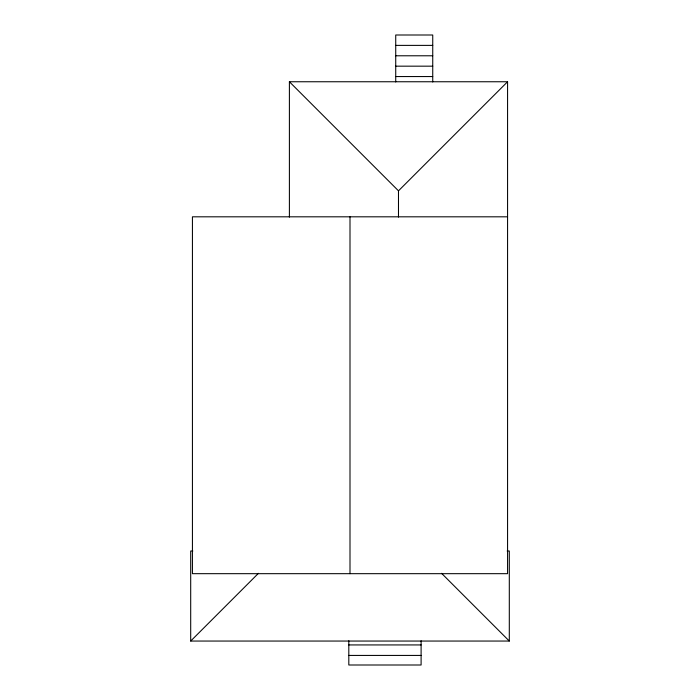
<?xml version="1.0" encoding="UTF-8"?>
<svg xmlns="http://www.w3.org/2000/svg" width="700" height="700" viewBox="0 0 700 700"><rect width="100%" height="100%" fill="white"/><g stroke="black" fill="none" stroke-linecap="round" stroke-linejoin="round"><path stroke-width="1.05" d="M398.484 217.088L398.484 190.838L507.57 81.751L289.398 81.751L289.398 217.114M192.859 551.005L190.697 551.005L190.697 641.051L258.422 573.326M395.727 45.386L432.74 45.386M395.727 55.781L432.74 55.781M395.727 66.168L432.74 66.168M395.727 76.554L432.74 76.554M507.57 216.816L192.43 216.816L192.43 573.676L507.57 573.676L507.57 81.751M507.141 551.005L509.302 551.005L509.302 641.051L190.697 641.051M348.81 644.936L421.102 644.936M348.81 655.428L421.102 655.428M289.398 81.751L398.484 190.838M441.578 573.326L509.302 641.051M432.74 81.97L432.74 35L395.727 35L395.727 81.97M421.102 640.78L421.102 665L348.81 665L348.81 640.78M350 216.816L350 573.676"/></g></svg>
